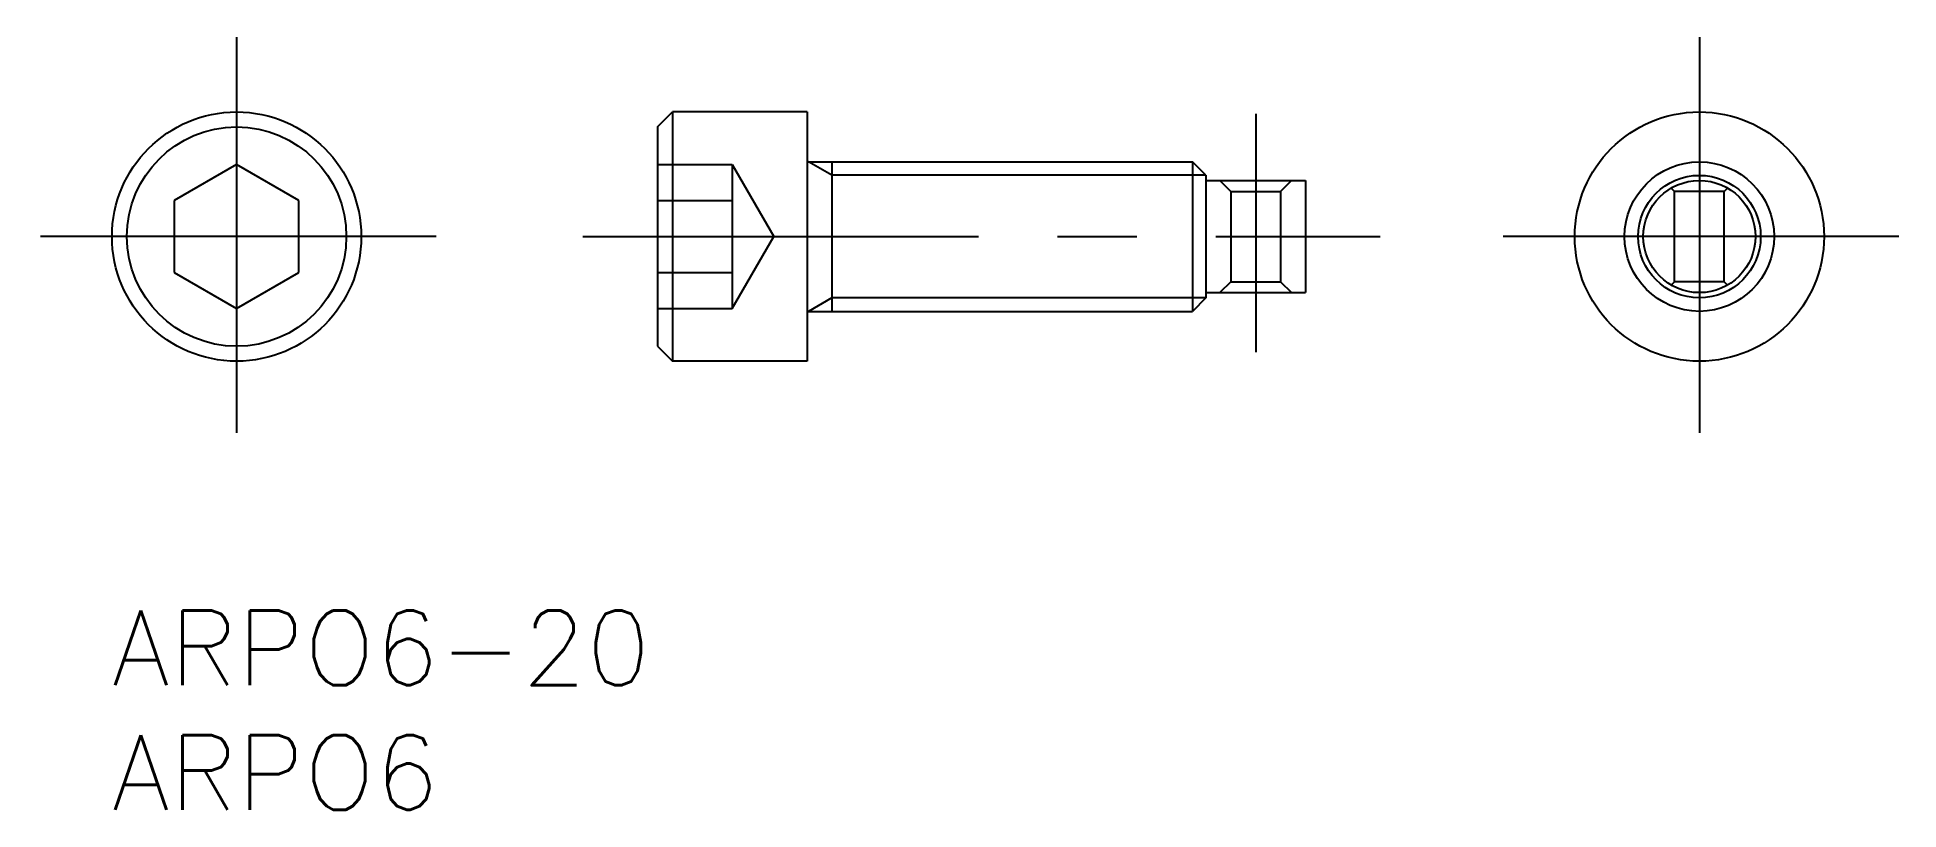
# Model space of a CAD drawing. Extents: x -3 to 71.7, y -8 to 23.
import ezdxf

# ---------------------------------------------------------------- set-up
doc = ezdxf.new("R2010")
doc.units = 0
doc.header["$LTSCALE"] = 0.5
doc.linetypes.add('CENTER', pattern=[50.8, 31.75, -6.35, 6.35, -6.35])
doc.linetypes.add('DASHED', pattern=[19.05, 12.7, -6.35])
doc.layers.get('0').update_dxf_attribs({"linetype": 'CONTINUOUS'})
for name, color, linetype in [('MSM_CENTER', 1, 'CENTER'), ('MSM_CONTINUOUS', 7, 'CONTINUOUS'), ('MSM_DASHED', 4, 'DASHED'), ('MSM_NARROW', 5, 'CONTINUOUS'), ('MSM_PART_NUMBER', 7, 'CONTINUOUS')]:
    doc.layers.add(name, color=color, linetype=linetype)
doc.styles.get("Standard").update_dxf_attribs({"font": 'txt.shx', "height": 1, "bigfont": 'bigfont.shx'})

# ---------------------------------------------------------------- blocks, each defined once
blk = doc.blocks.new('*U2')
at = {"layer": 'MSM_PART_NUMBER'}
blk.add_text('ARPO6-20', height=3, dxfattribs=at).set_placement((0, -3))
blk = doc.blocks.new('*U3')
at = {"layer": 'MSM_PART_NUMBER'}
blk.add_text('ARPO6', height=3, dxfattribs=at).set_placement((0, -8))

msp = doc.modelspace()

# ---------------------------------------------------------------- linework, layer by layer
for p, q in [((21.887, 19.4), (22.487, 20)), ((27.887, 20), (22.487, 20)), ((22.487, 20), (22.487, 10)), ((27.887, 20), (27.887, 10)), ((21.887, 19.4), (21.887, 10.6)), ((27.887, 18), (43.345, 18)), ((28.887, 18), (28.887, 12)), ((43.345, 18), (43.345, 12)), ((43.887, 17.459), (43.345, 18)), ((5, 17.887), (2.5, 16.443)), ((7.5, 16.443), (5, 17.887)), ((43.887, 17.459), (43.887, 12.541)), ((43.887, 17.25), (47.887, 17.25)), ((47.887, 17.25), (47.887, 12.75)), ((2.5, 16.443), (2.5, 13.557)), ((7.5, 13.557), (7.5, 16.443)), ((2.5, 13.557), (5, 12.113)), ((5, 12.113), (7.5, 13.557)), ((43.887, 12.75), (47.887, 12.75)), ((27.887, 12), (43.345, 12)), ((43.887, 12.541), (43.345, 12)), ((21.887, 10.6), (22.487, 10)), ((27.887, 10), (22.487, 10))]:
    msp.add_line(p, q)
for centre, radius in [((5, 15), 5), ((63.688, 15), 5), ((5, 15), 4.4), ((63.688, 15), 3), ((63.688, 15), 2.25)]:
    msp.add_circle(centre, radius)
at = {"layer": 'MSM_CENTER'}
for p, q in [((5, 23), (5, 7)), ((63.688, 23), (63.688, 7)), ((45.887, 19.92), (45.887, 10.363)), ((13, 15), (-3, 15)), ((18.887, 15), (50.887, 15)), ((71.688, 15), (55.688, 15))]:
    msp.add_line(p, q, dxfattribs=at)
at = {"layer": 'MSM_DASHED'}
for p, q in [((21.887, 17.887), (24.887, 17.887)), ((24.887, 17.887), (24.887, 12.113)), ((24.887, 17.887), (26.553, 15)), ((44.887, 16.81), (44.447, 17.25)), ((46.887, 16.81), (47.327, 17.25)), ((21.887, 16.443), (24.887, 16.443)), ((44.887, 16.81), (46.887, 16.81)), ((44.887, 16.81), (44.887, 13.19)), ((46.887, 16.81), (46.887, 13.19)), ((62.688, 16.81), (62.554, 16.944)), ((64.688, 16.81), (62.688, 16.81)), ((62.688, 13.19), (62.688, 16.81)), ((64.688, 16.81), (64.821, 16.944)), ((64.688, 13.19), (64.688, 16.81)), ((24.887, 12.113), (26.553, 15)), ((21.887, 13.557), (24.887, 13.557)), ((44.887, 13.19), (44.447, 12.75)), ((44.887, 13.19), (46.887, 13.19)), ((46.887, 13.19), (47.327, 12.75)), ((62.688, 13.19), (62.554, 13.056)), ((64.688, 13.19), (62.688, 13.19)), ((64.688, 13.19), (64.821, 13.056)), ((21.887, 12.113), (24.887, 12.113))]:
    msp.add_line(p, q, dxfattribs=at)
at = {"layer": 'MSM_NARROW'}
for p, q in [((28.887, 17.459), (27.949, 18)), ((43.887, 17.459), (28.887, 17.459)), ((28.887, 12.541), (27.949, 12)), ((43.887, 12.541), (28.887, 12.541))]:
    msp.add_line(p, q, dxfattribs=at)
msp.add_circle((63.688, 15), 2.458, dxfattribs=at)

# ---------------------------------------------------------------- block references
at = {"layer": 'MSM_CONTINUOUS'}
for name in ['*U2', '*U3']:
    msp.add_blockref(name, (0, 0), dxfattribs=at)

doc.saveas('drawing.dxf')
